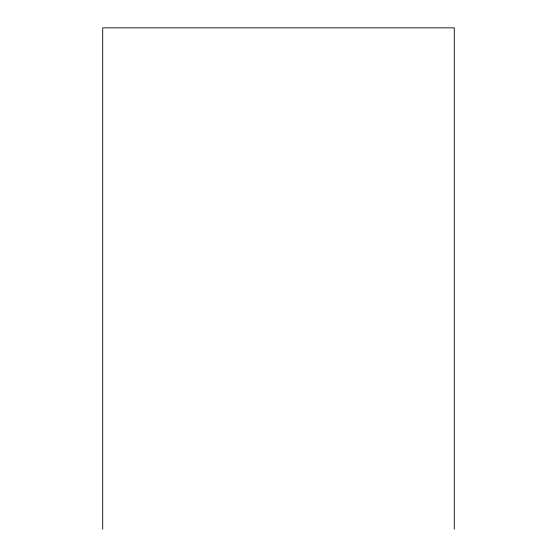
<?xml version="1.0" encoding="UTF-8"?>
<svg xmlns="http://www.w3.org/2000/svg" width="557" height="557" viewBox="0 0 557 557"><rect width="100%" height="100%" fill="white"/><g stroke="black" fill="none" stroke-linecap="round" stroke-linejoin="round"><path stroke-width="0.84" d="M454.296 529.15L454.296 27.85L102.704 27.85L102.704 529.15"/></g></svg>
